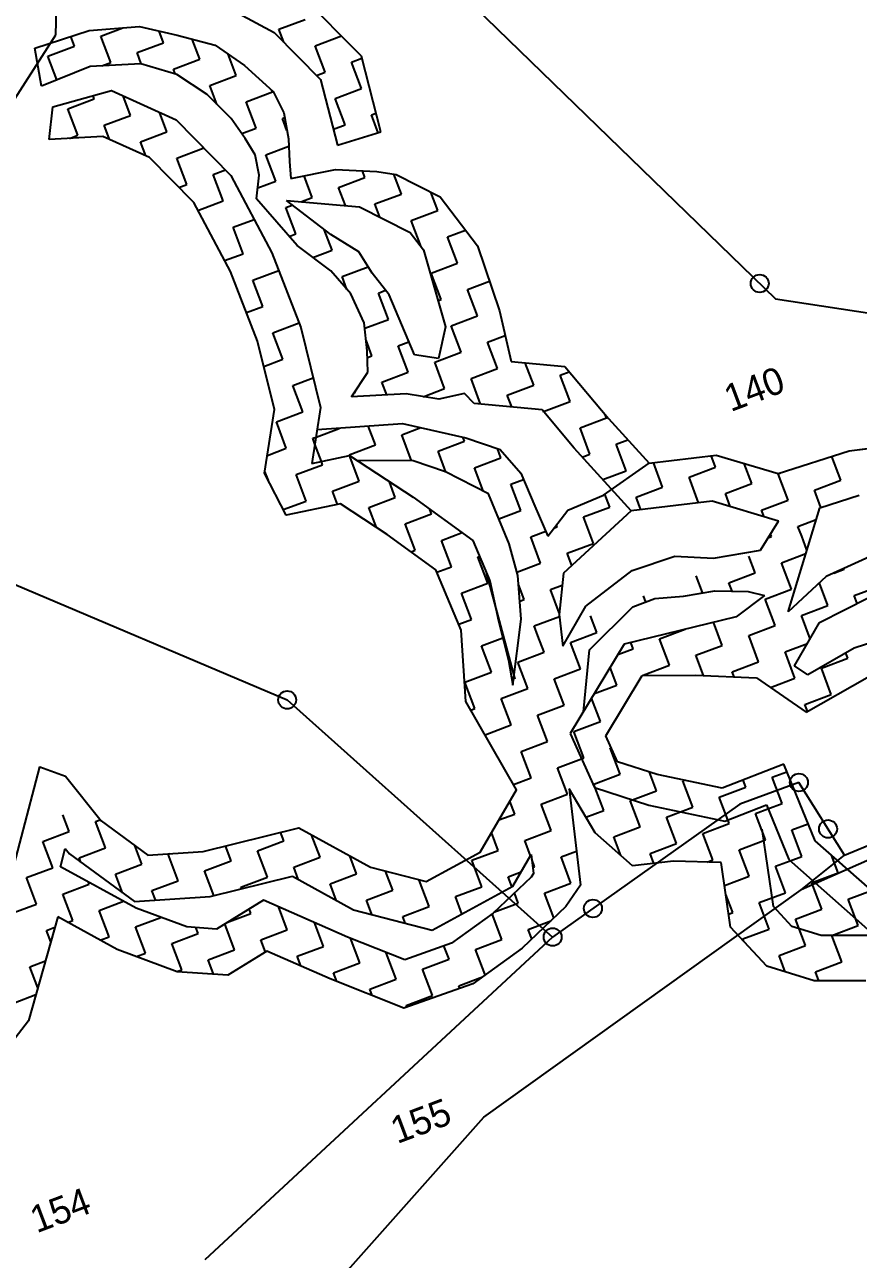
# Model space of a CAD drawing. Header units: metres. Extents: x 307096 to 311250, y 1932270 to 1936190.
# Drawn here: x 308281.5 to 308570.9, y 1935323.9 to 1935752.6 of the extents above; entities that cross this region are included whole.
import ezdxf

# ---------------------------------------------------------------- set-up
doc = ezdxf.new("R2010")
doc.units = ezdxf.units.M
for name, color, linetype in [('POLY_HATCH', 12, 'Continuous'), ('POLY_PARCEL', 6, 'Continuous'), ('POLY_WATER', 4, 'Continuous'), ('SYM_LOGO', 1, 'Continuous'), ('TEXT_PARCEL', 7, 'Continuous'), ('V_BOUND_LINE', 7, 'Continuous')]:
    doc.layers.add(name, color=color, linetype=linetype)
doc.styles.add('TEXT_MAP', font='')
doc.styles.get('TEXT_MAP').set_extended_font_data('Kruti Dev 050')

msp = doc.modelspace()

# ---------------------------------------------------------------- linework, layer by layer
for centre in [(308536.64, 1935662.78), (308372.6, 1935518.18), (308550.24, 1935489.51), (308560.36, 1935473.37), (308478.73, 1935445.76), (308464.75, 1935435.85)]:
    msp.add_circle(centre, 3.11)
at = {"layer": 'POLY_HATCH'}
for p, q in [((308342.22, 1935763.89), (308368.08, 1935749.93)), ((308398.39, 1935741.69), (308377.62, 1935762.68)), ((308303.84, 1935750.64), (308321.38, 1935751.98)), ((308321.38, 1935751.98), (308334.4, 1935748.97)), ((308285.02, 1935744.53), (308303.84, 1935750.64)), ((308334.4, 1935748.97), (308347.56, 1935745.58)), ((308368.08, 1935749.93), (308384.2, 1935733.64)), ((308287.36, 1935731.34), (308285.02, 1935744.53)), ((308347.56, 1935745.58), (308357.74, 1935738.42)), ((308321.85, 1935739.07), (308304.16, 1935738.12)), ((308334.24, 1935735.39), (308321.85, 1935739.07)), ((308405.16, 1935715.42), (308398.39, 1935741.69)), ((308304.16, 1935738.12), (308287.36, 1935731.34)), ((308344.81, 1935728.38), (308334.24, 1935735.39)), ((308357.74, 1935738.42), (308367.73, 1935729.44)), ((308384.2, 1935733.64), (308390.09, 1935710.79)), ((308291.28, 1935724.1), (308311.61, 1935729.78)), ((308311.61, 1935729.78), (308334.01, 1935719.66)), ((308353.2, 1935720.11), (308344.81, 1935728.38)), ((308367.73, 1935729.44), (308371.41, 1935722.03)), ((308289.92, 1935712.76), (308291.28, 1935724.1)), ((308371.41, 1935722.03), (308373.06, 1935712.97)), ((308334.01, 1935719.66), (308352.99, 1935700.3)), ((308358.04, 1935713.13), (308353.2, 1935720.11)), ((308308.65, 1935713.84), (308289.92, 1935712.76)), ((308324.83, 1935706.53), (308308.65, 1935713.84)), ((308361.52, 1935707.41), (308358.04, 1935713.13)), ((308373.06, 1935712.97), (308373.36, 1935705.17)), ((308390.09, 1935710.79), (308405.16, 1935715.42)), ((308340.15, 1935690.9), (308324.83, 1935706.53)), ((308362.83, 1935700.43), (308361.52, 1935707.41)), ((308373.36, 1935705.17), (308373.86, 1935699.2)), ((308352.99, 1935700.3), (308367.26, 1935673.47)), ((308361.98, 1935692.19), (308362.83, 1935700.43)), ((308373.86, 1935699.2), (308389.37, 1935702.41)), ((308389.37, 1935702.41), (308403.73, 1935701.67)), ((308403.73, 1935701.67), (308410.47, 1935700.59)), ((308410.47, 1935700.59), (308425.65, 1935692.9)), ((308376.03, 1935675.94), (308361.98, 1935692.19)), ((308387.77, 1935679.82), (308372.33, 1935691.59)), ((308372.33, 1935691.59), (308397.75, 1935689.37)), ((308425.65, 1935692.9), (308438.65, 1935675.83)), ((308352.92, 1935666.9), (308340.15, 1935690.9)), ((308397.75, 1935689.37), (308415.31, 1935680.48)), ((308397.51, 1935673.82), (308387.77, 1935679.82)), ((308415.31, 1935680.48), (308419.93, 1935674.42)), ((308387.7, 1935667.15), (308376.03, 1935675.94)), ((308419.93, 1935674.42), (308427.58, 1935647.77)), ((308438.65, 1935675.83), (308446.29, 1935653.32)), ((308367.26, 1935673.47), (308377.36, 1935647.51)), ((308402.1, 1935666.31), (308397.51, 1935673.82)), ((308362.31, 1935642.76), (308352.92, 1935666.9)), ((308394.66, 1935659.21), (308387.7, 1935667.15)), ((308408, 1935658.86), (308402.1, 1935666.31)), ((308399.35, 1935649.11), (308394.66, 1935659.21)), ((308416.75, 1935637.97), (308408, 1935658.86)), ((308446.29, 1935653.32), (308450.35, 1935635.73)), ((308400.38, 1935639.38), (308399.35, 1935649.11)), ((308377.36, 1935647.51), (308384.17, 1935619.7)), ((308427.58, 1935647.77), (308425.14, 1935636.74)), ((308368.14, 1935618.99), (308362.31, 1935642.76)), ((308400.54, 1935631.96), (308400.38, 1935639.38)), ((308425.14, 1935636.74), (308416.75, 1935637.97)), ((308394.95, 1935623.46), (308400.54, 1935631.96)), ((308450.35, 1935635.73), (308469.02, 1935633.93)), ((308469.02, 1935633.93), (308484.1, 1935615.93)), ((308413.94, 1935624.46), (308394.95, 1935623.46)), ((308425.22, 1935622.56), (308413.94, 1935624.46)), ((308434.13, 1935624.6), (308425.22, 1935622.56)), ((308437.56, 1935621.14), (308434.13, 1935624.6)), ((308364.76, 1935596.88), (308368.14, 1935618.99)), ((308384.17, 1935619.7), (308381.21, 1935600.27)), ((308461.09, 1935618.87), (308437.56, 1935621.14)), ((308472.23, 1935605.56), (308461.09, 1935618.87)), ((308484.1, 1935615.93), (308498.23, 1935600.42)), ((308383.02, 1935612.12), (308412.62, 1935614.16)), ((308412.62, 1935614.16), (308434.63, 1935609.23)), ((308434.63, 1935609.23), (308446.55, 1935605.1)), ((308567.74, 1935604.67), (308598.53, 1935608.58)), ((308381.21, 1935600.27), (308394.21, 1935603.01)), ((308394.21, 1935603.01), (308416.29, 1935588.54)), ((308446.55, 1935605.1), (308453.68, 1935596.86)), ((308492.04, 1935583.83), (308472.23, 1935605.56)), ((308498.23, 1935600.42), (308521.46, 1935603.19)), ((308521.46, 1935603.19), (308543.01, 1935596.77)), ((308543.01, 1935596.77), (308567.74, 1935604.67)), ((308416.36, 1935601.19), (308396.86, 1935601.27)), ((308427.59, 1935597.37), (308416.36, 1935601.19)), ((308442.54, 1935589.78), (308427.59, 1935597.37)), ((308482.44, 1935589.3), (308498.23, 1935600.42)), ((308372.26, 1935582.3), (308364.76, 1935596.88)), ((308453.68, 1935596.86), (308458.56, 1935585.47)), ((308449.69, 1935572.35), (308442.54, 1935589.78)), ((308470.03, 1935584.04), (308482.44, 1935589.3)), ((308557.5, 1935584.87), (308571.15, 1935589.23)), ((308391.05, 1935586.25), (308372.26, 1935582.3)), ((308407.36, 1935575.57), (308391.05, 1935586.25)), ((308416.29, 1935588.54), (308437.05, 1935573.55)), ((308458.56, 1935585.47), (308463.05, 1935575.08)), ((308520.08, 1935587.17), (308492.04, 1935583.83)), ((308543.17, 1935580.29), (308520.08, 1935587.17)), ((308546.51, 1935548.72), (308557.5, 1935584.87)), ((308463.05, 1935575.08), (308470.03, 1935584.04)), ((308492.04, 1935583.83), (308468.49, 1935562.18)), ((308536.86, 1935570.14), (308543.17, 1935580.29)), ((308424.24, 1935563.38), (308407.36, 1935575.57)), ((308437.05, 1935573.55), (308442.92, 1935559.53)), ((308452.67, 1935561.39), (308449.69, 1935572.35)), ((308587.4, 1935573.64), (308559.76, 1935560.98)), ((308492.31, 1935563.11), (308507.12, 1935568.12)), ((308507.12, 1935568.12), (308520.61, 1935567.45)), ((308520.61, 1935567.45), (308536.86, 1935570.14)), ((308433, 1935542.43), (308424.24, 1935563.38)), ((308476.26, 1935550.73), (308492.31, 1935563.11)), ((308442.92, 1935559.53), (308445.96, 1935545.62)), ((308453.77, 1935546.27), (308452.67, 1935561.39)), ((308468.49, 1935562.18), (308467, 1935547.81)), ((308559.76, 1935560.98), (308546.51, 1935548.72)), ((308510.19, 1935554.24), (308521.03, 1935556.03)), ((308521.03, 1935556.03), (308532.63, 1935555.8)), ((308538.3, 1935554.49), (308528.46, 1935547.06)), ((308532.63, 1935555.8), (308538.3, 1935554.49)), ((308468.28, 1935536.79), (308476.26, 1935550.73)), ((308477.51, 1935535.59), (308492.61, 1935550.49)), ((308492.61, 1935550.49), (308500.17, 1935553.34)), ((308500.17, 1935553.34), (308510.19, 1935554.24)), ((308557.4, 1935545.01), (308574.77, 1935553.8)), ((308450.91, 1935523.33), (308453.77, 1935546.27)), ((308467, 1935547.81), (308468.28, 1935536.79)), ((308528.46, 1935547.06), (308489.6, 1935537.53)), ((308434.63, 1935517.65), (308433, 1935542.43)), ((308445.96, 1935545.62), (308449.38, 1935531.96)), ((308548.76, 1935530.02), (308557.4, 1935545.01)), ((308594.99, 1935544.5), (308569.47, 1935536.09)), ((308489.6, 1935537.53), (308470.87, 1935506.51)), ((308475.41, 1935514.03), (308477.51, 1935535.59)), ((308569.47, 1935536.09), (308553.29, 1935526.91)), ((308449.38, 1935531.96), (308450.91, 1935523.33)), ((308553.29, 1935526.91), (308548.76, 1935530.02)), ((308483.23, 1935505.74), (308495.83, 1935526.62)), ((308495.83, 1935526.62), (308514.38, 1935526.79)), ((308514.38, 1935526.79), (308535.55, 1935525.79)), ((308535.55, 1935525.79), (308552.73, 1935513.97)), ((308552.73, 1935513.97), (308573.94, 1935526.01)), ((308452.23, 1935486.9), (308434.63, 1935517.65)), ((308470.87, 1935506.51), (308479.23, 1935487.77)), ((308487.25, 1935496.72), (308483.23, 1935505.74)), ((308276.53, 1935456.02), (308286.69, 1935494.95)), ((308286.69, 1935494.95), (308295.61, 1935491.75)), ((308501.02, 1935492.3), (308487.25, 1935496.72)), ((308544.98, 1935495.86), (308523.62, 1935487.49)), ((308555.93, 1935469.3), (308544.98, 1935495.86)), ((308295.61, 1935491.75), (308308.05, 1935476.18)), ((308523.62, 1935487.49), (308501.02, 1935492.3)), ((308439.54, 1935465.28), (308452.23, 1935486.9)), ((308479.53, 1935472), (308470.5, 1935487.26)), ((308470.5, 1935487.26), (308474.42, 1935453.9)), ((308479.23, 1935487.77), (308498.19, 1935481.68)), ((308498.19, 1935481.68), (308524.56, 1935476.08)), ((308524.56, 1935476.08), (308538.94, 1935481.71)), ((308538.94, 1935481.71), (308546.75, 1935462.77)), ((308308.05, 1935476.18), (308324.24, 1935464.31)), ((308343.47, 1935465.57), (308376.64, 1935473.8)), ((308376.64, 1935473.8), (308401.52, 1935460.07)), ((308541.41, 1935446.44), (308537.5, 1935473.33)), ((308492.52, 1935460.54), (308479.53, 1935472)), ((308578.76, 1935449.07), (308555.93, 1935469.3)), ((308293.91, 1935460.22), (308295.57, 1935466.58)), ((308295.57, 1935466.58), (308297.06, 1935464.72)), ((308297.06, 1935464.72), (308319.55, 1935448.22)), ((308324.24, 1935464.31), (308343.47, 1935465.57)), ((308420.82, 1935455.08), (308439.54, 1935465.28)), ((308450.91, 1935453.54), (308457.32, 1935464.47)), ((308457.32, 1935464.47), (308458.09, 1935457.88)), ((308320.12, 1935445.89), (308293.91, 1935460.22)), ((308401.52, 1935460.07), (308420.82, 1935455.08)), ((308506.71, 1935462.24), (308492.52, 1935460.54)), ((308523.27, 1935461.75), (308506.71, 1935462.24)), ((308526.53, 1935439.31), (308523.27, 1935461.75)), ((308546.75, 1935462.77), (308574.02, 1935438.61)), ((308345.9, 1935449.95), (308374.44, 1935457.03)), ((308374.44, 1935457.03), (308395.65, 1935445.32)), ((308457.27, 1935456.66), (308444.08, 1935444.16)), ((308458.09, 1935457.88), (308457.27, 1935456.66)), ((308422.9, 1935438.28), (308450.91, 1935453.54)), ((308474.42, 1935453.9), (308469.35, 1935446.41)), ((308319.55, 1935448.22), (308345.9, 1935449.95)), ((308364.35, 1935448.69), (308348.05, 1935438.62)), ((308393.59, 1935435.85), (308364.35, 1935448.69)), ((308337.76, 1935439.34), (308320.12, 1935445.89)), ((308395.65, 1935445.32), (308422.9, 1935438.28)), ((308444.08, 1935444.16), (308429.68, 1935433.7)), ((308469.35, 1935446.41), (308454.17, 1935432.02)), ((308547.84, 1935439.55), (308541.41, 1935446.44)), ((308292.94, 1935442.8), (308282.84, 1935406.74)), ((308313.57, 1935431.53), (308292.94, 1935442.8)), ((308348.05, 1935438.62), (308337.76, 1935439.34)), ((308539.15, 1935425.78), (308526.53, 1935439.31)), ((308557.96, 1935436.36), (308547.84, 1935439.55)), ((308413.44, 1935427.97), (308393.59, 1935435.85)), ((308577, 1935436.38), (308557.96, 1935436.36)), ((308334.39, 1935423.79), (308313.57, 1935431.53)), ((308365.59, 1935430.94), (308352.01, 1935422.55)), ((308387.52, 1935421.32), (308365.59, 1935430.94)), ((308429.68, 1935433.7), (308413.44, 1935427.97)), ((308454.17, 1935432.02), (308437.08, 1935419.61)), ((308555.54, 1935420.61), (308539.15, 1935425.78)), ((308352.01, 1935422.55), (308334.39, 1935423.79)), ((308413.12, 1935411.15), (308387.52, 1935421.32)), ((308437.08, 1935419.61), (308413.12, 1935411.15)), ((308573.45, 1935420.63), (308555.54, 1935420.61)), ((308282.84, 1935406.74), (308261.9, 1935379.73))]:
    msp.add_line(p, q, dxfattribs=at)
at = {"layer": 'POLY_HATCH', "linetype": 'Continuous'}
for p, q in [((308369.73, 1935751.05), (308378.89, 1935754.5)), ((308298.71, 1935745.18), (308297.44, 1935748.56)), ((308307.87, 1935748.64), (308315.55, 1935751.53)), ((308311.33, 1935739.48), (308307.87, 1935748.64)), ((308329.64, 1935746.39), (308328.12, 1935750.42)), ((308342.25, 1935740.68), (308339.64, 1935747.62)), ((308371.43, 1935746.55), (308369.73, 1935751.05)), ((308382.34, 1935745.34), (308391.4, 1935748.76)), ((308289.55, 1935741.73), (308298.71, 1935745.18)), ((308320.48, 1935742.93), (308329.64, 1935746.39)), ((308385.8, 1935736.18), (308382.34, 1935745.34)), ((308292.67, 1935733.48), (308289.55, 1935741.73)), ((308308.31, 1935738.34), (308311.33, 1935739.48)), ((308321.95, 1935739.04), (308320.48, 1935742.93)), ((308333.1, 1935737.23), (308342.25, 1935740.68)), ((308354.87, 1935734.98), (308352.06, 1935742.41)), ((308394.95, 1935739.64), (308398.57, 1935741)), ((308398.41, 1935730.48), (308394.95, 1935739.64)), ((308333.74, 1935735.54), (308333.1, 1935737.23)), ((308345.71, 1935731.52), (308354.87, 1935734.98)), ((308382.8, 1935735.05), (308385.8, 1935736.18)), ((308348.13, 1935725.1), (308345.71, 1935731.52)), ((308389.25, 1935727.03), (308398.41, 1935730.48)), ((308296.46, 1935723.41), (308305.62, 1935726.87)), ((308305.62, 1935726.87), (308305.2, 1935727.99)), ((308318.23, 1935721.16), (308315.68, 1935727.94)), ((308358.32, 1935725.82), (308367.48, 1935729.28)), ((308367.48, 1935729.28), (308367.26, 1935729.86)), ((308392.71, 1935717.87), (308389.25, 1935727.03)), ((308299.92, 1935714.25), (308296.46, 1935723.41)), ((308330.85, 1935715.46), (308328.29, 1935722.25)), ((308361.78, 1935716.66), (308358.32, 1935725.82)), ((308401.86, 1935721.32), (308403.48, 1935721.93)), ((308309.08, 1935717.71), (308318.23, 1935721.16)), ((308310.92, 1935712.81), (308309.08, 1935717.71)), ((308370.93, 1935720.12), (308371.7, 1935720.41)), ((308372.53, 1935715.9), (308370.93, 1935720.12)), ((308388.66, 1935716.34), (308392.71, 1935717.87)), ((308404.2, 1935715.13), (308401.86, 1935721.32)), ((308297.05, 1935713.17), (308299.92, 1935714.25)), ((308321.69, 1935712), (308330.85, 1935715.46)), ((308356.87, 1935714.81), (308361.78, 1935716.66)), ((308323.53, 1935707.11), (308321.69, 1935712)), ((308334.3, 1935706.3), (308343.46, 1935709.75)), ((308343.46, 1935709.75), (308343.3, 1935710.19)), ((308365.23, 1935707.5), (308373.16, 1935710.49)), ((308337.76, 1935697.14), (308334.3, 1935706.3)), ((308368.69, 1935698.35), (308365.23, 1935707.5)), ((308346.91, 1935700.6), (308351.14, 1935702.19)), ((308350.37, 1935691.44), (308346.91, 1935700.6)), ((308381.3, 1935692.64), (308378.47, 1935700.15)), ((308399.61, 1935699.55), (308398.72, 1935701.93)), ((308412.23, 1935693.85), (308409.64, 1935700.72)), ((308335.04, 1935696.12), (308337.76, 1935697.14)), ((308362.37, 1935695.96), (308368.69, 1935698.35)), ((308390.46, 1935696.1), (308399.61, 1935699.55)), ((308392.83, 1935689.8), (308390.46, 1935696.1)), ((308377.34, 1935691.15), (308381.3, 1935692.64)), ((308403.07, 1935690.39), (308412.23, 1935693.85)), ((308424.84, 1935688.14), (308422.43, 1935694.53)), ((308341.62, 1935688.14), (308350.37, 1935691.44)), ((308372.14, 1935689.19), (308374.37, 1935690.03)), ((308375.59, 1935680.03), (308372.14, 1935689.19)), ((308404.8, 1935685.8), (308403.07, 1935690.39)), ((308415.68, 1935684.69), (308424.84, 1935688.14)), ((308353.82, 1935682.28), (308361.11, 1935685.03)), ((308419.14, 1935675.53), (308415.68, 1935684.69)), ((308357.28, 1935673.12), (308353.82, 1935682.28)), ((308373.25, 1935679.15), (308375.59, 1935680.03)), ((308388.21, 1935674.33), (308385.48, 1935681.56)), ((308428.29, 1935678.99), (308434.47, 1935681.32)), ((308431.75, 1935669.83), (308428.29, 1935678.99)), ((308419.09, 1935675.52), (308419.14, 1935675.53)), ((308350.89, 1935670.71), (308357.28, 1935673.12)), ((308381.52, 1935671.8), (308388.21, 1935674.33)), ((308360.73, 1935663.96), (308369.65, 1935667.33)), ((308391.66, 1935665.17), (308400.71, 1935668.58)), ((308422.59, 1935666.37), (308431.75, 1935669.83)), ((308426.05, 1935657.22), (308422.59, 1935666.37)), ((308364.19, 1935654.8), (308360.73, 1935663.96)), ((308393.34, 1935660.72), (308391.66, 1935665.17)), ((308435.2, 1935660.67), (308442.82, 1935663.54)), ((308404.27, 1935659.46), (308406.77, 1935660.41)), ((308407.73, 1935650.31), (308404.27, 1935659.46)), ((308438.66, 1935651.51), (308435.2, 1935660.67)), ((308358.46, 1935652.65), (308364.19, 1935654.8)), ((308424.98, 1935656.82), (308426.05, 1935657.22)), ((308367.64, 1935645.65), (308376.75, 1935649.08)), ((308399.55, 1935647.22), (308407.73, 1935650.31)), ((308429.5, 1935648.06), (308438.66, 1935651.51)), ((308371.1, 1935636.49), (308367.64, 1935645.65)), ((308432.95, 1935638.9), (308429.5, 1935648.06)), ((308442.11, 1935642.35), (308448.28, 1935644.68)), ((308402.03, 1935637.69), (308399.98, 1935643.1)), ((308411.18, 1935641.15), (308414.84, 1935642.53)), ((308414.64, 1935631.99), (308411.18, 1935641.15)), ((308445.57, 1935633.2), (308442.11, 1935642.35)), ((308364.46, 1935633.99), (308371.1, 1935636.49)), ((308400.43, 1935637.09), (308402.03, 1935637.69)), ((308423.8, 1935635.44), (308432.95, 1935638.9)), ((308405.48, 1935628.54), (308414.64, 1935631.99)), ((308427.25, 1935626.29), (308423.8, 1935635.44)), ((308436.41, 1935629.74), (308445.57, 1935633.2)), ((308458.18, 1935627.49), (308455.25, 1935635.26)), ((308467.34, 1935630.95), (308470.52, 1935632.14)), ((308374.55, 1935627.33), (308381.65, 1935630.01)), ((308378.01, 1935618.17), (308374.55, 1935627.33)), ((308407.15, 1935624.1), (308405.48, 1935628.54)), ((308439.73, 1935620.93), (308436.41, 1935629.74)), ((308449.02, 1935624.04), (308458.18, 1935627.49)), ((308470.79, 1935621.79), (308467.34, 1935630.95)), ((308395.92, 1935624.93), (308396.32, 1935625.08)), ((308396.32, 1935625.08), (308396.21, 1935625.37)), ((308419.79, 1935623.47), (308427.25, 1935626.29)), ((308450.59, 1935619.89), (308449.02, 1935624.04)), ((308461.63, 1935618.33), (308470.79, 1935621.79)), ((308368.85, 1935614.72), (308378.01, 1935618.17)), ((308372.3, 1935605.56), (308368.85, 1935614.72)), ((308461.71, 1935618.13), (308461.63, 1935618.33)), ((308474.25, 1935612.63), (308483.41, 1935616.08)), ((308483.41, 1935616.08), (308482.95, 1935617.3)), ((308382.61, 1935609.45), (308390.62, 1935612.47)), ((308390.62, 1935612.47), (308390.55, 1935612.64)), ((308403.23, 1935606.76), (308400.75, 1935613.35)), ((308412.39, 1935610.22), (308419.03, 1935612.73)), ((308415.79, 1935601.19), (308412.39, 1935610.22)), ((308477.7, 1935603.47), (308474.25, 1935612.63)), ((308381.46, 1935609.01), (308382.61, 1935609.45)), ((308382.23, 1935606.97), (308381.46, 1935609.01)), ((308384.5, 1935600.96), (308382.23, 1935606.97)), ((308394.07, 1935603.31), (308403.23, 1935606.76)), ((308425, 1935604.52), (308434.16, 1935607.97)), ((308434.16, 1935607.97), (308433.6, 1935609.46)), ((308486.86, 1935606.93), (308490.91, 1935608.45)), ((308490.31, 1935597.77), (308486.86, 1935606.93)), ((308365.71, 1935603.07), (308372.3, 1935605.56)), ((308394.19, 1935603), (308394.07, 1935603.31)), ((308397.53, 1935594.15), (308394.19, 1935603)), ((308427.72, 1935597.3), (308425, 1935604.52)), ((308437.61, 1935598.81), (308446.77, 1935602.27)), ((308446.77, 1935602.27), (308445.58, 1935605.44)), ((308475.05, 1935602.47), (308477.7, 1935603.47)), ((308521.24, 1935598.97), (308519.73, 1935602.99)), ((308564.79, 1935594.48), (308561.67, 1935602.73)), ((308366.07, 1935594.34), (308364.87, 1935597.54)), ((308375.76, 1935596.4), (308384.91, 1935599.86)), ((308384.91, 1935599.86), (308384.5, 1935600.96)), ((308440.66, 1935590.73), (308437.61, 1935598.81)), ((308482.15, 1935594.69), (308490.31, 1935597.77)), ((308502.93, 1935592.06), (308499.71, 1935600.6)), ((308512.09, 1935595.52), (308521.24, 1935598.97)), ((308533.86, 1935593.27), (308531.21, 1935600.29)), ((308379.21, 1935587.24), (308375.76, 1935596.4)), ((308388.37, 1935590.7), (308397.53, 1935594.15)), ((308410.14, 1935588.45), (308408.07, 1935593.92)), ((308450.23, 1935593.11), (308454.58, 1935594.75)), ((308453.68, 1935583.95), (308450.23, 1935593.11)), ((308515.44, 1935586.62), (308512.09, 1935595.52)), ((308524.7, 1935589.82), (308533.86, 1935593.27)), ((308543.01, 1935596.72), (308543.83, 1935597.03)), ((308546.47, 1935587.57), (308543.01, 1935596.72)), ((308555.63, 1935591.02), (308564.79, 1935594.48)), ((308390.12, 1935586.05), (308388.37, 1935590.7)), ((308484.61, 1935585.16), (308482.92, 1935589.64)), ((308493.77, 1935588.61), (308502.93, 1935592.06)), ((308526.41, 1935585.29), (308524.7, 1935589.82)), ((308557.9, 1935585), (308555.63, 1935591.02)), ((308371.26, 1935584.25), (308379.21, 1935587.24)), ((308400.98, 1935584.99), (308410.14, 1935588.45)), ((308403.61, 1935578.02), (308400.98, 1935584.99)), ((308475.45, 1935581.7), (308484.61, 1935585.16)), ((308495.42, 1935584.23), (308493.77, 1935588.61)), ((308537.31, 1935584.11), (308546.47, 1935587.57)), ((308413.59, 1935579.29), (308422.75, 1935582.74)), ((308422.75, 1935582.74), (308422.17, 1935584.3)), ((308446.1, 1935581.09), (308453.68, 1935583.95)), ((308478.91, 1935572.54), (308475.45, 1935581.7)), ((308538.19, 1935581.78), (308537.31, 1935584.11)), ((308549.92, 1935578.41), (308556.26, 1935580.8)), ((308417.05, 1935570.13), (308413.59, 1935579.29)), ((308426.21, 1935573.59), (308433.3, 1935576.26)), ((308457.14, 1935574.79), (308462.33, 1935576.75)), ((308465.19, 1935577.83), (308466.29, 1935578.25)), ((308466.29, 1935578.25), (308466.04, 1935578.92)), ((308540.77, 1935574.95), (308540.42, 1935575.86)), ((308551.2, 1935575.03), (308549.92, 1935578.41)), ((308429.66, 1935564.43), (308426.21, 1935573.59)), ((308460.59, 1935565.63), (308457.14, 1935574.79)), ((308469.75, 1935569.09), (308478.91, 1935572.54)), ((308539.58, 1935574.51), (308540.77, 1935574.95)), ((308553.03, 1935570.17), (308551.2, 1935575.03)), ((308415.63, 1935569.6), (308417.05, 1935570.13)), ((308438.82, 1935567.88), (308439.34, 1935568.08)), ((308442.27, 1935558.72), (308438.82, 1935567.88)), ((308471.36, 1935564.82), (308469.75, 1935569.09)), ((308535.06, 1935562.34), (308532.88, 1935568.12)), ((308544.22, 1935565.8), (308552.67, 1935568.98)), ((308424.6, 1935562.52), (308429.66, 1935564.43)), ((308452.36, 1935562.53), (308460.59, 1935565.63)), ((308547.67, 1935556.64), (308544.22, 1935565.8)), ((308562.4, 1935562.19), (308565.99, 1935563.55)), ((308565.99, 1935563.55), (308565.9, 1935563.79)), ((308433.12, 1935555.27), (308442.27, 1935558.72)), ((308516.75, 1935555.43), (308514.57, 1935561.21)), ((308525.9, 1935558.89), (308535.06, 1935562.34)), ((308527.02, 1935555.91), (308525.9, 1935558.89)), ((308560.29, 1935550.93), (308557.34, 1935558.74)), ((308436.57, 1935546.11), (308433.12, 1935555.27)), ((308454.89, 1935553.02), (308452.9, 1935558.3)), ((308464.05, 1935556.48), (308468.06, 1935557.99)), ((308467.07, 1935548.45), (308464.05, 1935556.48)), ((308516.24, 1935555.24), (308516.75, 1935555.43)), ((308538.52, 1935553.18), (308547.67, 1935556.64)), ((308569.45, 1935554.39), (308578.6, 1935557.84)), ((308570.48, 1935551.63), (308569.45, 1935554.39)), ((308453.32, 1935552.43), (308454.89, 1935553.02)), ((308497.06, 1935552.16), (308496.25, 1935554.3)), ((308541.97, 1935544.02), (308538.52, 1935553.18)), ((308551.13, 1935547.48), (308560.29, 1935550.93)), ((308432.15, 1935544.45), (308436.57, 1935546.11)), ((308458.34, 1935543.86), (308467.08, 1935547.16)), ((308480.11, 1935541.61), (308477.93, 1935547.39)), ((308554.17, 1935539.41), (308551.13, 1935547.48)), ((308459.62, 1935540.48), (308458.34, 1935543.86)), ((308470.95, 1935538.16), (308480.11, 1935541.61)), ((308501.88, 1935539.36), (308510.81, 1935542.73)), ((308523.65, 1935537.12), (308520.63, 1935545.14)), ((308532.81, 1935540.57), (308541.97, 1935544.02)), ((308440.03, 1935536.95), (308447.43, 1935539.75)), ((308461.8, 1935534.7), (308459.62, 1935540.48)), ((308474.41, 1935529), (308470.95, 1935538.16)), ((308492.73, 1935535.91), (308491.9, 1935538.09)), ((308505.34, 1935530.21), (308501.88, 1935539.36)), ((308536.27, 1935531.41), (308532.81, 1935540.57)), ((308545.43, 1935534.87), (308553.26, 1935537.82)), ((308441.3, 1935533.57), (308440.03, 1935536.95)), ((308443.48, 1935527.8), (308441.3, 1935533.57)), ((308452.64, 1935531.25), (308461.8, 1935534.7)), ((308487.41, 1935533.91), (308492.73, 1935535.91)), ((308514.5, 1935533.66), (308523.65, 1935537.12)), ((308517.14, 1935526.66), (308514.5, 1935533.66)), ((308548.88, 1935525.71), (308545.43, 1935534.87)), ((308567.2, 1935532.62), (308566.52, 1935534.41)), ((308456.09, 1935522.09), (308452.64, 1935531.25)), ((308465.25, 1935525.55), (308474.41, 1935529)), ((308487.02, 1935523.3), (308484.71, 1935529.43)), ((308496.18, 1935526.75), (308505.34, 1935530.21)), ((308527.11, 1935527.96), (308536.27, 1935531.41)), ((308558.04, 1935529.16), (308567.2, 1935532.62)), ((308561.49, 1935520), (308558.04, 1935529.16)), ((308434.32, 1935524.34), (308443.48, 1935527.8)), ((308468.7, 1935516.39), (308465.25, 1935525.55)), ((308496.23, 1935526.62), (308496.18, 1935526.75)), ((308527.79, 1935526.16), (308527.11, 1935527.96)), ((308540.35, 1935522.49), (308548.88, 1935525.71)), ((308437.78, 1935515.18), (308434.32, 1935524.34)), ((308446.93, 1935518.64), (308456.09, 1935522.09)), ((308479.24, 1935520.36), (308487.02, 1935523.3)), ((308450.39, 1935509.48), (308446.93, 1935518.64)), ((308459.55, 1935512.93), (308468.7, 1935516.39)), ((308481.32, 1935510.68), (308478.27, 1935518.76)), ((308552.33, 1935516.55), (308561.49, 1935520)), ((308553.2, 1935514.25), (308552.33, 1935516.55)), ((308436.35, 1935514.65), (308437.78, 1935515.18)), ((308463, 1935503.78), (308459.55, 1935512.93)), ((308441.28, 1935506.04), (308450.39, 1935509.48)), ((308472.16, 1935507.23), (308481.32, 1935510.68)), ((308475.61, 1935498.07), (308472.16, 1935507.23)), ((308453.84, 1935500.32), (308463, 1935503.78)), ((308457.3, 1935491.16), (308453.84, 1935500.32)), ((308484.77, 1935501.53), (308485.06, 1935501.63)), ((308488.23, 1935492.37), (308484.77, 1935501.53)), ((308466.46, 1935494.62), (308474.77, 1935497.75)), ((308469.91, 1935485.46), (308466.46, 1935494.62)), ((308474.77, 1935497.75), (308475.61, 1935498.07)), ((308451.12, 1935488.83), (308457.3, 1935491.16)), ((308479.07, 1935488.91), (308488.23, 1935492.37)), ((308500.84, 1935486.66), (308498.4, 1935493.14)), ((308510, 1935490.12), (308510.46, 1935490.29)), ((308513.45, 1935480.96), (308510, 1935490.12)), ((308531.77, 1935487.87), (308530.84, 1935490.32)), ((308540.93, 1935491.32), (308546.05, 1935493.26)), ((308544.38, 1935482.17), (308540.93, 1935491.32)), ((308479.54, 1935487.67), (308479.07, 1935488.91)), ((308482.52, 1935479.76), (308479.54, 1935487.67)), ((308492.49, 1935483.51), (308500.84, 1935486.66)), ((308522.61, 1935484.42), (308531.77, 1935487.87)), ((308451.59, 1935478.55), (308449.92, 1935482.98)), ((308460.75, 1935482), (308469.91, 1935485.46)), ((308464.21, 1935472.85), (308460.75, 1935482)), ((308491.68, 1935483.21), (308492.49, 1935483.51)), ((308495.14, 1935474.05), (308491.68, 1935483.21)), ((308525.6, 1935476.49), (308522.61, 1935484.42)), ((308539.51, 1935480.33), (308544.38, 1935482.17)), ((308296.95, 1935472.52), (308294.77, 1935478.3)), ((308446.11, 1935476.48), (308451.59, 1935478.55)), ((308476.33, 1935477.42), (308482.52, 1935479.76)), ((308504.29, 1935477.51), (308509.17, 1935479.35)), ((308507.75, 1935468.35), (308504.29, 1935477.51)), ((308509.17, 1935479.35), (308513.45, 1935480.96)), ((308535.22, 1935478.71), (308539.51, 1935480.33)), ((308538.68, 1935469.55), (308535.22, 1935478.71)), ((308306.11, 1935475.98), (308307.73, 1935476.59)), ((308309.56, 1935466.82), (308306.11, 1935475.98)), ((308485.98, 1935470.6), (308495.14, 1935474.05)), ((308516.91, 1935471.8), (308526.06, 1935475.26)), ((308526.06, 1935475.26), (308525.6, 1935476.49)), ((308547.84, 1935473.01), (308553.51, 1935475.15)), ((308551.29, 1935463.85), (308547.84, 1935473.01)), ((308287.79, 1935469.07), (308296.95, 1935472.52)), ((308291.24, 1935459.91), (308287.79, 1935469.07)), ((308362.26, 1935465.78), (308371.42, 1935469.23)), ((308371.42, 1935469.23), (308370.29, 1935472.22)), ((308384.03, 1935463.53), (308381.08, 1935471.35)), ((308445.89, 1935465.94), (308443.56, 1935472.13)), ((308455.05, 1935469.39), (308464.21, 1935472.85)), ((308457.07, 1935464.04), (308455.05, 1935469.39)), ((308488.4, 1935464.18), (308485.98, 1935470.6)), ((308520.36, 1935462.64), (308516.91, 1935471.8)), ((308529.52, 1935466.1), (308538.68, 1935469.55)), ((308300.4, 1935463.37), (308309.56, 1935466.82)), ((308322.17, 1935461.12), (308319.72, 1935467.63)), ((308331.33, 1935464.57), (308331.99, 1935464.82)), ((308334.79, 1935455.41), (308331.33, 1935464.57)), ((308353.1, 1935462.32), (308351.16, 1935467.48)), ((308365.72, 1935456.62), (308362.26, 1935465.78)), ((308436.73, 1935462.48), (308445.89, 1935465.94)), ((308467.66, 1935463.69), (308473.03, 1935465.71)), ((308498.59, 1935464.89), (308507.75, 1935468.35)), ((308499.9, 1935461.42), (308498.59, 1935464.89)), ((308532.97, 1935456.94), (308529.52, 1935466.1)), ((308300.98, 1935461.84), (308300.4, 1935463.37)), ((308313.02, 1935457.66), (308322.17, 1935461.12)), ((308343.94, 1935458.87), (308353.1, 1935462.32)), ((308374.87, 1935460.07), (308384.03, 1935463.53)), ((308376.44, 1935455.92), (308374.87, 1935460.07)), ((308396.64, 1935457.82), (308394.29, 1935464.06)), ((308440.19, 1935453.32), (308436.73, 1935462.48)), ((308458.5, 1935460.23), (308457.51, 1935462.87)), ((308457.85, 1935459.99), (308458.5, 1935460.23)), ((308471.12, 1935454.53), (308467.66, 1935463.69)), ((308518.36, 1935461.89), (308520.36, 1935462.64)), ((308542.13, 1935460.4), (308547.25, 1935462.32)), ((308545.59, 1935451.24), (308542.13, 1935460.4)), ((308547.25, 1935462.32), (308551.29, 1935463.85)), ((308563.9, 1935458.15), (308561.59, 1935464.28)), ((308282.09, 1935456.46), (308291.24, 1935459.91)), ((308285.54, 1935447.3), (308282.09, 1935456.46)), ((308315.44, 1935451.23), (308313.02, 1935457.66)), ((308347.19, 1935450.27), (308343.94, 1935458.87)), ((308356.56, 1935453.16), (308365.72, 1935456.62)), ((308387.49, 1935454.37), (308396.64, 1935457.82)), ((308409.26, 1935452.12), (308406.77, 1935458.71)), ((308449.34, 1935456.78), (308453.79, 1935458.46)), ((308450.62, 1935453.39), (308449.34, 1935456.78)), ((308524.44, 1935453.72), (308532.97, 1935456.94)), ((308555.53, 1935454.99), (308563.9, 1935458.15)), ((308294.7, 1935450.75), (308303.86, 1935454.21)), ((308303.86, 1935454.21), (308303.58, 1935454.93)), ((308325.63, 1935451.96), (308334.79, 1935455.41)), ((308326.86, 1935448.7), (308325.63, 1935451.96)), ((308356.75, 1935452.64), (308356.56, 1935453.16)), ((308389.65, 1935448.63), (308387.49, 1935454.37)), ((308400.1, 1935448.66), (308409.26, 1935452.12)), ((308418.42, 1935455.57), (308418.62, 1935455.65)), ((308421.87, 1935446.42), (308418.42, 1935455.57)), ((308431.03, 1935449.87), (308440.19, 1935453.32)), ((308461.96, 1935451.08), (308471.12, 1935454.53)), ((308554.74, 1935454.69), (308555.53, 1935454.99)), ((308558.2, 1935445.53), (308554.74, 1935454.69)), ((308567.36, 1935448.99), (308575.42, 1935452.03)), ((308276.38, 1935443.84), (308285.54, 1935447.3)), ((308298.15, 1935441.59), (308294.7, 1935450.75)), ((308307.31, 1935445.05), (308315.8, 1935448.25)), ((308401.98, 1935443.69), (308400.1, 1935448.66)), ((308433.27, 1935443.93), (308431.03, 1935449.87)), ((308444.38, 1935444.45), (308452.8, 1935447.62)), ((308452.8, 1935447.62), (308451.46, 1935451.16)), ((308465.2, 1935442.48), (308461.96, 1935451.08)), ((308527.27, 1935444.33), (308524.88, 1935450.66)), ((308536.43, 1935447.78), (308545.59, 1935451.24)), ((308539.88, 1935438.62), (308536.43, 1935447.78)), ((308569.89, 1935442.27), (308567.36, 1935448.99)), ((308310.77, 1935435.89), (308307.31, 1935445.05)), ((308351.69, 1935440.87), (308360.01, 1935444)), ((308360.01, 1935444), (308359.4, 1935445.63)), ((308372.62, 1935438.3), (308369.57, 1935446.4)), ((308412.71, 1935442.96), (308421.87, 1935446.42)), ((308413.57, 1935440.69), (308412.71, 1935442.96)), ((308447.1, 1935435.01), (308443.74, 1935443.91)), ((308525.88, 1935443.8), (308527.27, 1935444.33)), ((308549.04, 1935442.08), (308558.2, 1935445.53)), ((308289, 1935438.14), (308291.95, 1935439.25)), ((308296.38, 1935440.92), (308298.15, 1935441.59)), ((308319.92, 1935439.34), (308328.77, 1935442.68)), ((308323.38, 1935430.19), (308319.92, 1935439.34)), ((308341.7, 1935437.1), (308340.93, 1935439.12)), ((308354.31, 1935431.39), (308350.92, 1935440.39)), ((308385.24, 1935432.6), (308382.11, 1935440.89)), ((308456.25, 1935438.46), (308464.07, 1935441.41)), ((308530.72, 1935435.17), (308539.88, 1935438.62)), ((308552.5, 1935432.92), (308549.04, 1935442.08)), ((308561.65, 1935436.38), (308570.81, 1935439.83)), ((308570.81, 1935439.83), (308569.89, 1935442.27)), ((308290.51, 1935434.12), (308289, 1935438.14)), ((308307.7, 1935434.73), (308310.77, 1935435.89)), ((308332.54, 1935433.64), (308341.7, 1935437.1)), ((308363.47, 1935434.85), (308372.62, 1935438.3)), ((308365.06, 1935430.62), (308363.47, 1935434.85)), ((308397.85, 1935426.89), (308394.63, 1935435.44)), ((308437.94, 1935431.55), (308447.1, 1935435.01)), ((308457.49, 1935435.18), (308456.25, 1935438.46)), ((308530.95, 1935434.57), (308530.72, 1935435.17)), ((308565.11, 1935427.22), (308561.65, 1935436.38)), ((308320.3, 1935429.03), (308323.38, 1935430.19)), ((308335.99, 1935424.48), (308332.54, 1935433.64)), ((308345.15, 1935427.94), (308354.31, 1935431.39)), ((308376.08, 1935429.14), (308385.24, 1935432.6)), ((308407.01, 1935430.35), (308407.23, 1935430.43)), ((308410.46, 1935421.19), (308407.01, 1935430.35)), ((308428.78, 1935428.1), (308427.02, 1935432.76)), ((308441.29, 1935422.67), (308437.94, 1935431.55)), ((308543.34, 1935429.47), (308552.5, 1935432.92)), ((308283.29, 1935425.53), (308288.67, 1935427.56)), ((308347.05, 1935422.9), (308345.15, 1935427.94)), ((308377.35, 1935425.79), (308376.08, 1935429.14)), ((308388.69, 1935423.44), (308397.85, 1935426.89)), ((308419.62, 1935424.64), (308428.78, 1935428.1)), ((308545.48, 1935423.78), (308543.34, 1935429.47)), ((308555.95, 1935423.76), (308565.11, 1935427.22)), ((308286.05, 1935418.21), (308283.29, 1935425.53)), ((308334.28, 1935423.84), (308335.99, 1935424.48)), ((308389.84, 1935420.4), (308388.69, 1935423.44)), ((308423.08, 1935415.49), (308419.62, 1935424.64)), ((308432.23, 1935418.94), (308440.4, 1935422.02)), ((308557.14, 1935420.61), (308555.95, 1935423.76)), ((308401.3, 1935417.74), (308410.46, 1935421.19)), ((308402.14, 1935415.51), (308401.3, 1935417.74)), ((308432.58, 1935418.02), (308432.23, 1935418.94)), ((308277.59, 1935412.91), (308285.39, 1935415.86)), ((308413.92, 1935412.03), (308423.08, 1935415.49)), ((308414.12, 1935411.5), (308413.92, 1935412.03))]:
    msp.add_line(p, q, dxfattribs=at)
at = {"layer": 'POLY_HATCH', "color": 12, "lineweight": 0}
for p, q in [((308311.61, 1935729.78), (308291.28, 1935724.1)), ((308334.01, 1935719.66), (308311.61, 1935729.78)), ((308291.28, 1935724.1), (308289.92, 1935712.76)), ((308352.99, 1935700.3), (308334.01, 1935719.66)), ((308289.92, 1935712.76), (308308.65, 1935713.84)), ((308308.65, 1935713.84), (308324.83, 1935706.53)), ((308324.83, 1935706.53), (308340.15, 1935690.9)), ((308367.26, 1935673.47), (308352.99, 1935700.3)), ((308340.15, 1935690.9), (308352.92, 1935666.9)), ((308377.36, 1935647.51), (308367.26, 1935673.47)), ((308352.92, 1935666.9), (308362.31, 1935642.76)), ((308384.17, 1935619.7), (308377.36, 1935647.51)), ((308362.31, 1935642.76), (308368.14, 1935618.99)), ((308368.14, 1935618.99), (308364.76, 1935596.88)), ((308381.21, 1935600.27), (308384.17, 1935619.7)), ((308383.02, 1935612.12), (308381.21, 1935600.27)), ((308412.62, 1935614.16), (308383.02, 1935612.12)), ((308434.63, 1935609.23), (308412.62, 1935614.16)), ((308446.55, 1935605.1), (308434.63, 1935609.23)), ((308598.53, 1935608.58), (308567.74, 1935604.67)), ((308381.21, 1935600.27), (308394.21, 1935603.01)), ((308394.21, 1935603.01), (308381.21, 1935600.27)), ((308394.21, 1935603.01), (308396.86, 1935601.27)), ((308416.29, 1935588.54), (308394.21, 1935603.01)), ((308453.68, 1935596.86), (308446.55, 1935605.1)), ((308521.46, 1935603.19), (308498.23, 1935600.42)), ((308543.01, 1935596.77), (308521.46, 1935603.19)), ((308567.74, 1935604.67), (308543.01, 1935596.77)), ((308396.86, 1935601.27), (308416.36, 1935601.19)), ((308416.36, 1935601.19), (308427.59, 1935597.37)), ((308427.59, 1935597.37), (308442.54, 1935589.78)), ((308498.23, 1935600.42), (308485.25, 1935591.28)), ((308364.76, 1935596.88), (308372.26, 1935582.3)), ((308458.56, 1935585.47), (308453.68, 1935596.86)), ((308442.54, 1935589.78), (308449.69, 1935572.35)), ((308482.44, 1935589.3), (308470.03, 1935584.04)), ((308485.25, 1935591.28), (308482.44, 1935589.3)), ((308485.25, 1935591.28), (308492.04, 1935583.83)), ((308492.04, 1935583.83), (308485.25, 1935591.28)), ((308372.26, 1935582.3), (308391.05, 1935586.25)), ((308391.05, 1935586.25), (308407.36, 1935575.57)), ((308437.05, 1935573.55), (308416.29, 1935588.54)), ((308463.05, 1935575.08), (308458.56, 1935585.47)), ((308492.04, 1935583.83), (308520.08, 1935587.17)), ((308520.08, 1935587.17), (308543.17, 1935580.29)), ((308470.03, 1935584.04), (308463.05, 1935575.08)), ((308468.49, 1935562.18), (308492.04, 1935583.83)), ((308543.17, 1935580.29), (308536.86, 1935570.14)), ((308407.36, 1935575.57), (308424.24, 1935563.38)), ((308442.92, 1935559.53), (308437.05, 1935573.55)), ((308449.69, 1935572.35), (308452.67, 1935561.39)), ((308507.12, 1935568.12), (308492.31, 1935563.11)), ((308520.61, 1935567.45), (308507.12, 1935568.12)), ((308536.86, 1935570.14), (308520.61, 1935567.45)), ((308424.24, 1935563.38), (308433, 1935542.43)), ((308492.31, 1935563.11), (308476.26, 1935550.73)), ((308445.96, 1935545.62), (308442.92, 1935559.53)), ((308452.67, 1935561.39), (308453.77, 1935546.27)), ((308467, 1935547.81), (308468.49, 1935562.18)), ((308476.26, 1935550.73), (308468.28, 1935536.79)), ((308557.4, 1935545.01), (308574.77, 1935553.8)), ((308453.77, 1935546.27), (308450.91, 1935523.33)), ((308468.28, 1935536.79), (308467, 1935547.81)), ((308433, 1935542.43), (308434.63, 1935517.65)), ((308449.38, 1935531.96), (308445.96, 1935545.62)), ((308548.76, 1935530.02), (308557.4, 1935545.01)), ((308594.99, 1935544.5), (308569.47, 1935536.09)), ((308569.47, 1935536.09), (308553.29, 1935526.91)), ((308450.91, 1935523.33), (308449.38, 1935531.96)), ((308553.29, 1935526.91), (308548.76, 1935530.02)), ((308434.63, 1935517.65), (308452.23, 1935486.9)), ((308286.69, 1935494.95), (308276.53, 1935456.02)), ((308295.61, 1935491.75), (308286.69, 1935494.95)), ((308308.05, 1935476.18), (308295.61, 1935491.75)), ((308452.23, 1935486.9), (308439.54, 1935465.28)), ((308474.42, 1935453.9), (308470.5, 1935487.26)), ((308470.5, 1935487.26), (308479.53, 1935472)), ((308324.24, 1935464.31), (308308.05, 1935476.18)), ((308376.64, 1935473.8), (308343.47, 1935465.57)), ((308401.52, 1935460.07), (308376.64, 1935473.8)), ((308479.53, 1935472), (308492.52, 1935460.54)), ((308343.47, 1935465.57), (308324.24, 1935464.31)), ((308439.54, 1935465.28), (308420.82, 1935455.08)), ((308420.82, 1935455.08), (308401.52, 1935460.07)), ((308492.52, 1935460.54), (308506.71, 1935462.24)), ((308506.71, 1935462.24), (308523.27, 1935461.75)), ((308523.27, 1935461.75), (308526.53, 1935439.31)), ((308469.35, 1935446.41), (308474.42, 1935453.9)), ((308454.17, 1935432.02), (308469.35, 1935446.41)), ((308282.84, 1935406.74), (308292.94, 1935442.8)), ((308292.94, 1935442.8), (308313.57, 1935431.53)), ((308526.53, 1935439.31), (308539.15, 1935425.78)), ((308313.57, 1935431.53), (308334.39, 1935423.79)), ((308352.01, 1935422.55), (308365.59, 1935430.94)), ((308365.59, 1935430.94), (308387.52, 1935421.32)), ((308437.08, 1935419.61), (308454.17, 1935432.02)), ((308539.15, 1935425.78), (308555.54, 1935420.61)), ((308334.39, 1935423.79), (308352.01, 1935422.55)), ((308387.52, 1935421.32), (308413.12, 1935411.15)), ((308413.12, 1935411.15), (308437.08, 1935419.61)), ((308555.54, 1935420.61), (308573.45, 1935420.63)), ((308261.9, 1935379.73), (308282.84, 1935406.74))]:
    msp.add_line(p, q, dxfattribs=at)
at = {"layer": 'POLY_PARCEL'}
for p, q in [((308262.99, 1935564.6), (308372.6, 1935518.18)), ((308372.6, 1935518.18), (308464.75, 1935435.85)), ((308550.24, 1935489.51), (308529.75, 1935481.93)), ((308566.09, 1935464.24), (308550.24, 1935489.51)), ((308529.75, 1935481.93), (308464.75, 1935435.85)), ((308440.91, 1935373.3), (308551.07, 1935452.27)), ((308464.75, 1935435.85), (308344.05, 1935323.7)), ((308385, 1935310.53), (308440.91, 1935373.3))]:
    msp.add_line(p, q, dxfattribs=at)
at = {"layer": 'POLY_WATER'}
for p, q in [((308292.24, 1935749.13), (308294.53, 1935824.18)), ((308277.04, 1935725.3), (308292.24, 1935749.13)), ((308651.78, 1935496.71), (308551.07, 1935452.27)), ((308566.09, 1935464.24), (308630.44, 1935491.01)), ((308551.07, 1935452.27), (308566.09, 1935464.24))]:
    msp.add_line(p, q, dxfattribs=at)
at = {"layer": 'SYM_LOGO'}
msp.add_line((308441.71, 1935562.43), (308451.59, 1935525.43), dxfattribs=at)
at = {"layer": 'V_BOUND_LINE'}
for p, q in [((308437.71, 1935758.7), (308542.1, 1935657.48)), ((308542.1, 1935657.48), (308585.09, 1935650.86))]:
    msp.add_line(p, q, dxfattribs=at)

# ---------------------------------------------------------------- texts
at = {"layer": 'TEXT_PARCEL', "style": 'TEXT_MAP'}
for s, p in [('140', (308526.55, 1935618.09)), ('155', (308410.79, 1935363.92)), ('154', (308285.64, 1935332.93))]:
    msp.add_text(s, height=9.397, rotation=20.6667, dxfattribs=at).set_placement(p)

doc.saveas('drawing.dxf')
